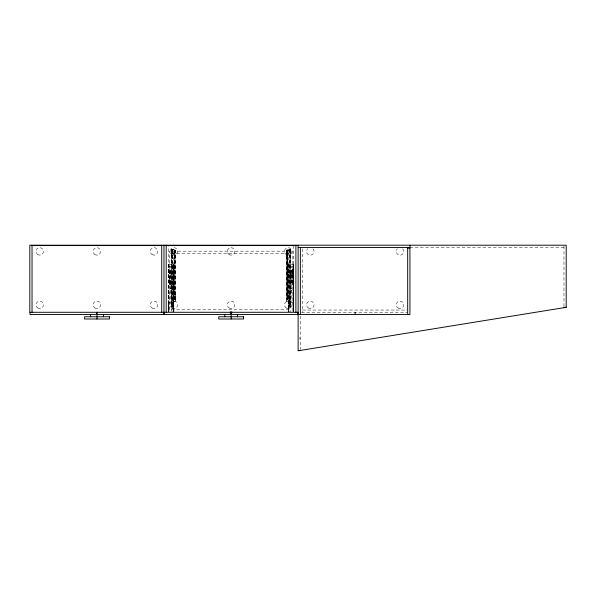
<?xml version="1.0" encoding="UTF-8"?>
<svg xmlns="http://www.w3.org/2000/svg" width="596" height="596" viewBox="0 0 596 596"><rect width="100%" height="100%" fill="white"/><g stroke="black" fill="none" stroke-linecap="round" stroke-linejoin="round"><path stroke-width="0.45" stroke-dasharray="2.98 2.23" d="M168.4 303.677L168.4 311.544L168.437 245.574M168.623 303.677L168.623 311.544L168.623 264.348M169.502 279.405L169.502 284.329L169.502 269.548M169.972 284.329L169.972 269.548L169.912 284.329L169.972 279.405M170.381 274.473L170.381 269.548L170.381 284.329M170.568 282.362L170.568 288.233L172.028 288.233L172.028 270.614L170.568 270.614L170.568 302.395L169.316 302.395M170.977 288.658L170.977 288.233M171.223 288.658L171.223 288.233M171.573 295.713L171.573 304.906L172.453 304.981M171.626 288.233L171.626 282.362M171.596 250.462L171.275 249.769L174.084 249.843L172.192 249.955M172.274 258.716L172.274 250.298L175.336 250.298L175.336 299.49L173.399 299.49M173.578 272.044L173.578 264.103L173.578 311.79M173.801 303.841L173.801 311.79L173.801 264.103L168.4 264.348M174.375 258.5L174.375 250.298L174.285 299.49L174.375 250.298M174.554 299.49L174.554 291.295M172.244 304.906L173.101 305.219L173.101 306.009L173.756 306.009L173.756 301.665L175.135 301.665L175.135 293.009M175.261 293.009L175.261 301.665L175.261 249.739M286.825 258.396L286.825 249.739L286.825 301.665M286.952 258.396L286.952 249.739L290.513 249.739L290.61 312.036M287.533 258.5L287.533 250.298M287.712 299.49L287.712 250.298L287.801 299.49L287.712 291.295M288.285 272.044L288.285 264.103L290.073 264.103L293.686 264.348L293.686 272.216M288.509 303.841L288.509 311.79L288.509 264.103M289.812 292.375L289.812 300.794L289.827 250.298L286.75 250.298L286.75 299.49L288.688 299.49M290.461 276.492L290.461 270.614M290.408 250.059L287.6 249.925L287.533 299.49M290.513 258.932L290.513 249.739M290.863 288.442L290.863 288.866M291.109 288.442L291.109 288.866M291.519 276.492L291.519 270.614L290.066 270.614L290.066 288.233L291.519 288.233M291.705 279.405L291.705 284.329L291.705 269.548M292.115 274.473L292.174 269.548L292.174 284.329L292.115 269.548M292.584 274.473L292.584 269.548L292.584 284.329M293.463 272.216L293.463 264.348L293.463 311.544M174.136 310.859L173.801 310.531M172.453 306.91L171.573 306.91M290.513 306.91L289.634 306.91M409.929 247.444L563.965 247.444M171.544 250.462L171.544 249.769L175.135 249.739L175.135 301.665M171.603 249.925L174.486 249.925L174.486 250.856L173.987 250.856L173.987 250.298M288.032 250.082L289.894 250.111M290.408 250.462L290.811 249.769L288.032 250.111M171.76 250.856L172.259 250.856M287.6 250.856L288.099 250.856L288.099 250.298M289.827 250.856L290.327 250.856M171.477 253.404L290.61 253.404M169.316 266.256L170.568 266.256L170.568 269.548L169.316 269.548M292.77 266.256L291.519 266.256L291.519 269.548L292.77 269.548M169.316 284.329L170.568 284.329M291.519 284.329L292.77 284.329M170.568 288.866L171.484 288.866M290.602 288.866L291.519 288.866M171.573 290.319L170.761 290.319L170.761 291.124L171.573 291.124M290.513 290.319L291.325 290.319L291.325 291.124L290.513 291.124M170.568 292.517L171.484 292.517M290.602 292.517L291.519 292.517M172.356 300.794L173.399 300.794L173.354 250.298M289.731 300.794L288.688 300.794L288.732 250.298M288.33 301.665L286.952 301.665L286.952 249.739M292.77 302.395L291.519 302.395L291.519 270.614M171.693 302.842L173.63 302.842M288.457 302.842L290.394 302.842M289.634 304.981L290.513 304.906M171.573 305.472L173.756 305.39M288.33 305.39L290.513 305.472M288.33 306.009L288.986 306.009L288.986 305.219L289.842 304.906M171.573 306.135L172.453 306.135M289.634 306.135L290.513 306.135M171.573 306.716L172.453 306.716M289.634 306.716L290.513 306.716M290.513 306.836L288.457 306.806L289.634 306.873L289.634 302.842M171.477 309.801L290.61 309.801M302.597 310.047L407.686 310.047M288.285 310.531L288.285 311.157M301.531 312.289L407.686 312.289M563.965 246.133L563.965 306.389M355.395 312.289L355.395 314.524M354.896 312.289L354.896 314.524M302.597 248.882L302.597 312.289M300.362 315.977L300.362 349.494M293.649 245.574L293.686 311.544M293.567 264.348L293.567 311.544M293.344 264.348L293.344 311.544M293.09 264.348L293.09 311.544M292.845 311.112L292.845 251.169L169.242 251.169L169.242 311.112M290.394 249.739L290.394 304.906M290.304 249.739L290.304 304.906M290.103 250.856L290.103 251.832L289.38 251.966L289.38 250.298M289.991 249.739L289.991 304.906M289.634 250.298L289.544 300.794M289.403 264.103L289.403 311.477M288.635 264.103L288.598 311.79M288.285 264.103L288.285 311.79M287.443 250.298L287.443 299.49M287.346 249.739L287.346 301.665M287.034 249.739L287.034 301.665M174.74 249.739L174.74 301.665M174.643 250.298L174.643 299.49M173.451 264.103L173.488 311.79M172.706 250.298L172.706 251.966L171.991 251.832L171.991 250.856M172.684 264.103L172.684 311.477M172.542 250.298L172.453 300.794M172.453 302.842L172.453 306.806L173.63 306.873L171.573 306.836L171.573 249.739M172.259 250.298L172.274 300.794M172.095 249.739L172.095 304.906M171.693 249.739L171.693 304.906M171.477 251.169L171.477 312.036M168.996 264.348L168.996 311.544M168.743 264.348L168.743 311.544M168.519 264.348L168.519 311.544M299.52 337.679A0.745 0.745 0 0 1 299.52 339.064M402.62 248.778A3.725 3.725 0 0 1 402.62 254.052A3.725 3.725 0 0 1 397.353 254.052A3.725 3.725 0 0 1 397.353 248.778M312.93 248.778A3.725 3.725 0 0 1 312.93 254.052A3.725 3.725 0 0 1 307.663 254.052A3.725 3.725 0 0 1 307.663 248.778M398.128 308.058A3.725 3.725 0 0 0 403.715 304.832A3.725 3.725 0 0 0 398.128 301.606A3.725 3.725 0 0 0 398.128 308.058M308.154 307.879A3.725 3.725 0 0 0 314.01 305.167A3.725 3.725 0 0 0 308.735 301.449A3.725 3.725 0 0 0 308.154 307.879M152.159 254.641A3.725 3.725 0 0 0 157.754 251.415A3.725 3.725 0 0 0 152.159 248.189A3.725 3.725 0 0 0 152.159 254.641M37.593 254.462A3.725 3.725 0 0 0 43.448 251.75A3.725 3.725 0 0 0 38.174 248.033A3.725 3.725 0 0 0 37.593 254.462M94.734 254.462A3.725 3.725 0 0 0 100.59 251.75A3.725 3.725 0 0 0 95.315 248.033A3.725 3.725 0 0 0 94.734 254.462M152.159 308.058A3.725 3.725 0 0 0 157.754 304.832A3.725 3.725 0 0 0 152.159 301.606A3.725 3.725 0 0 0 152.159 308.058M37.593 307.879A3.725 3.725 0 0 0 43.448 305.167A3.725 3.725 0 0 0 38.174 301.449A3.725 3.725 0 0 0 37.593 307.879M95.017 308.058A3.725 3.725 0 0 0 100.605 304.832A3.725 3.725 0 0 0 95.017 301.606A3.725 3.725 0 0 0 95.017 308.058M286.326 254.641A3.725 3.725 0 0 0 291.913 251.415A3.725 3.725 0 0 0 286.326 248.189A3.725 3.725 0 0 0 286.326 254.641M172.035 254.641A3.725 3.725 0 0 0 177.63 251.415A3.725 3.725 0 0 0 172.035 248.189A3.725 3.725 0 0 0 172.035 254.641M229.177 254.641A3.725 3.725 0 0 0 234.772 251.415A3.725 3.725 0 0 0 229.177 248.189A3.725 3.725 0 0 0 229.177 254.641M286.043 307.879A3.725 3.725 0 0 0 291.898 305.167A3.725 3.725 0 0 0 286.624 301.449A3.725 3.725 0 0 0 286.043 307.879M172.035 308.058A3.725 3.725 0 0 0 177.63 304.832A3.725 3.725 0 0 0 172.035 301.606A3.725 3.725 0 0 0 172.035 308.058M229.177 308.058A3.725 3.725 0 0 0 234.772 304.832A3.725 3.725 0 0 0 229.177 301.606A3.725 3.725 0 0 0 229.177 308.058"/><path stroke-width="0.89" d="M298.127 312.289L29.8 312.289L29.8 245.202L566.2 245.202L566.2 307.32L298.127 350.798L298.127 245.202M31.424 245.574L161.725 245.574M165.584 245.574L295.892 245.574M298.127 247.444L409.929 247.444M407.686 248.063L409.929 248.063M563.965 307.32L566.2 307.32M230.116 312.036L231.971 312.036M298.127 314.524L409.929 314.524L409.929 245.202M298.127 350.426L300.362 350.426M407.686 247.444L407.686 314.524M300.362 247.444L300.362 314.524M297.873 312.289L297.873 314.524L164.213 314.524L164.213 312.289M295.892 245.202L295.892 312.289M237.566 314.524L237.566 316.759M231.166 312.289L231.166 318.994M230.92 312.289L230.92 314.524M224.766 314.524L224.766 316.759M166.195 245.202L166.195 312.289M163.96 245.202L163.96 312.289M163.714 312.289L163.714 314.524L30.046 314.524L30.046 312.289M161.725 245.202L161.725 312.289M103.406 314.524L103.406 316.759M97.006 312.289L97.006 318.994M96.753 312.289L96.753 314.524M90.607 314.524L90.607 316.759M32.035 245.202L32.035 312.289M109.426 316.759L84.58 316.759L84.58 318.994L109.426 318.994L109.426 316.759M243.593 316.759L218.747 316.759L218.747 318.994L243.593 318.994L243.593 316.759"/></g></svg>
